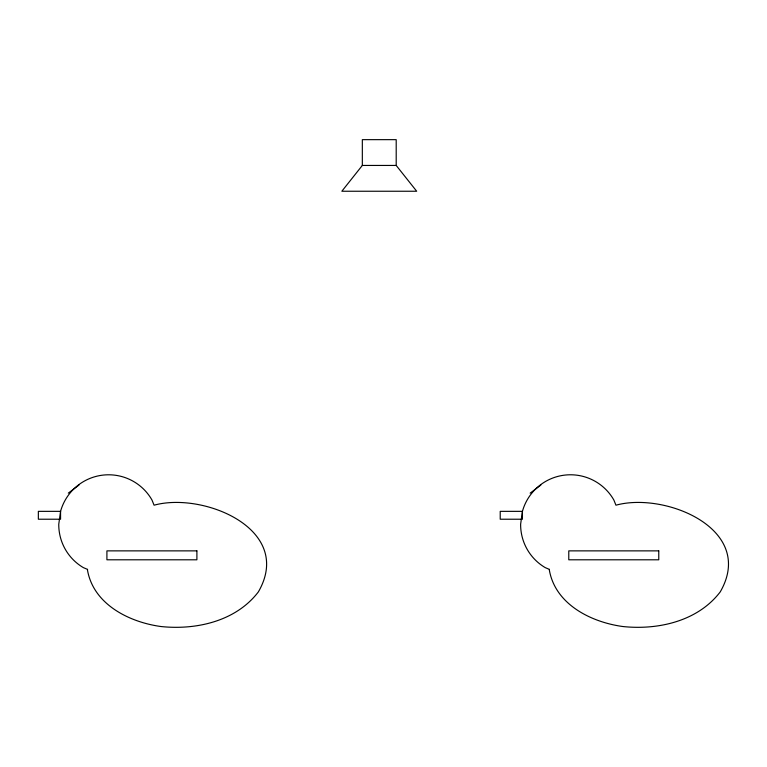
<?xml version="1.0" encoding="UTF-8"?>
<svg xmlns="http://www.w3.org/2000/svg" width="767" height="767" viewBox="0 0 767 767"><rect width="100%" height="100%" fill="white"/><g stroke="black" fill="none" stroke-linecap="round" stroke-linejoin="round"><path stroke-width="1.15" d="M362.331 165.442L341.842 191.242L416.692 191.242L396.203 165.442L396.203 139.652L362.331 139.652L362.331 165.442L396.203 165.442M68.292 493.133L78.991 485.06M530.16 493.133L540.86 485.06M87.543 569.392L87.486 570.13C93.526 604.482 129.364 622.2 160.936 626.524C196.17 630.244 235.987 621.28 258.393 591.856C294.403 529.259 203.38 491.599 154.081 505.194L151.991 500.046A49.865 49.865 0 0 0 60.564 511.349L38.35 511.349L38.35 519.221L60.564 519.221L60.564 511.349L58.762 524.235A49.865 49.865 0 0 0 83.354 567.618L87.543 569.392M549.412 569.392L549.354 570.13C555.394 604.482 591.232 622.2 622.804 626.524C658.038 630.244 697.855 621.28 720.261 591.856C756.272 529.259 665.248 491.599 615.949 505.194L613.868 500.046A49.865 49.865 0 0 0 522.432 511.349L500.218 511.349L500.218 519.221L522.432 519.221L522.432 511.349L520.63 524.235A49.865 49.865 0 0 0 545.222 567.618L549.412 569.392M196.898 550.869L106.91 550.869L106.91 559.795L196.898 559.795L196.898 550.869M658.767 550.869L568.778 550.869L568.778 559.795L658.767 559.795L658.767 550.869"/></g></svg>
